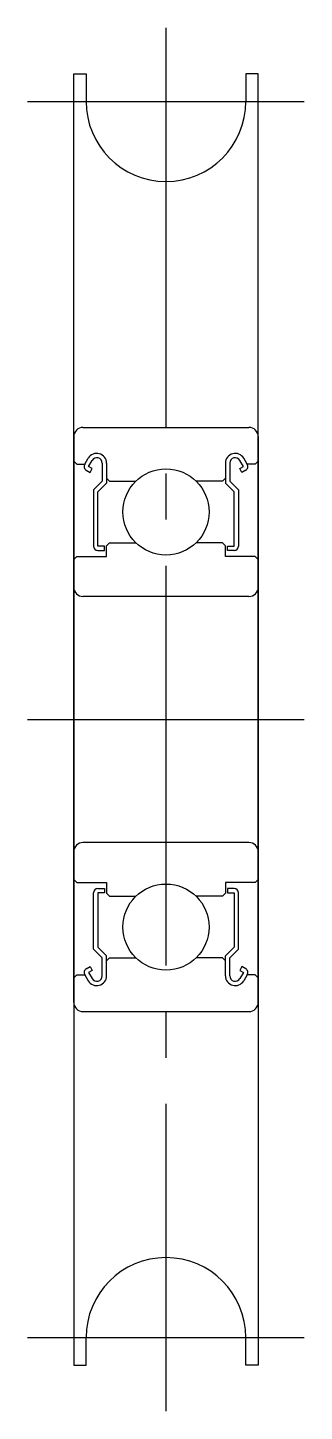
# Model space of a CAD drawing. Extents: x 103.7 to 160.5, y 127.1 to 192.
# Drawn here: x 151.55 to 160.55, y 147 to 192 of the extents above; entities outside this region: 2.
import ezdxf

# ---------------------------------------------------------------- set-up
doc = ezdxf.new("R2010")
doc.units = 0
doc.linetypes.add('CENTER', pattern=[17.5, 13, -1.5, 1.5, -1.5])
doc.layers.get('0').update_dxf_attribs({"linetype": 'CONTINUOUS'})
doc.layers.add('CENTER', color=1, linetype='CENTER')
doc.styles.get("Standard").update_dxf_attribs({"font": 'txt.shx', "bigfont": '@extfont2.shx'})

msp = doc.modelspace()

# ---------------------------------------------------------------- linework, layer by layer
at = {"color": 7, "linetype": 'CONTINUOUS'}
for p, q in [((153.047, 169.499), (153.047, 190.499)), ((153.047, 190.499), (153.447, 190.499)), ((153.447, 190.499), (153.447, 189.599)), ((158.647, 190.499), (158.647, 189.599)), ((159.047, 190.499), (158.647, 190.499)), ((159.047, 169.499), (159.047, 190.499)), ((153.047, 178.699), (153.047, 169.499)), ((153.347, 178.999), (158.747, 178.999)), ((159.047, 178.699), (159.047, 169.499)), ((153.047, 177.899), (153.147, 177.799)), ((153.147, 177.799), (153.403, 177.799)), ((153.403, 177.799), (153.519, 177.995)), ((153.526, 177.728), (153.642, 177.924)), ((153.972, 177.836), (153.972, 177.249)), ((154.114, 177.836), (154.114, 177.19)), ((157.981, 177.836), (157.981, 177.19)), ((158.123, 177.836), (158.123, 177.249)), ((158.568, 177.728), (158.452, 177.924)), ((158.692, 177.799), (158.576, 177.995)), ((158.947, 177.799), (158.692, 177.799)), ((159.047, 177.899), (158.947, 177.799)), ((153.455, 177.605), (153.578, 177.534)), ((153.649, 177.657), (153.526, 177.728)), ((153.578, 177.534), (153.649, 177.657)), ((154.114, 177.349), (154.214, 177.249)), ((157.981, 177.349), (157.881, 177.249)), ((158.445, 177.657), (158.568, 177.728)), ((158.516, 177.534), (158.445, 177.657)), ((158.64, 177.605), (158.516, 177.534)), ((153.972, 177.249), (153.687, 176.965)), ((153.687, 176.965), (153.687, 175.141)), ((154.114, 177.19), (153.829, 176.906)), ((153.829, 175.141), (153.829, 176.906)), ((154.214, 177.249), (155.067, 177.249)), ((157.881, 177.249), (157.027, 177.249)), ((157.981, 177.19), (158.265, 176.906)), ((158.123, 177.249), (158.407, 176.965)), ((158.265, 175.141), (158.265, 176.906)), ((158.407, 176.965), (158.407, 175.141)), ((159.047, 176.399), (159.047, 176.399)), ((154.043, 175.141), (153.829, 175.141)), ((154.043, 174.999), (154.043, 175.141)), ((154.114, 175.149), (154.214, 175.249)), ((154.114, 174.799), (154.114, 175.149)), ((154.214, 175.249), (155.067, 175.249)), ((157.881, 175.249), (157.027, 175.249)), ((157.981, 175.149), (157.881, 175.249)), ((157.981, 174.799), (157.981, 175.149)), ((158.052, 174.999), (158.052, 175.141)), ((158.052, 175.141), (158.265, 175.141)), ((153.047, 174.699), (153.147, 174.799)), ((153.147, 174.799), (154.114, 174.799)), ((153.829, 174.999), (154.043, 174.999)), ((158.947, 174.799), (157.981, 174.799)), ((158.265, 174.999), (158.052, 174.999)), ((159.047, 174.699), (158.947, 174.799)), ((159.047, 174.099), (159.047, 174.099)), ((158.747, 173.499), (153.347, 173.499)), ((153.047, 169.499), (153.047, 148.499)), ((153.047, 160.299), (153.047, 169.499)), ((159.047, 169.499), (159.047, 148.499)), ((159.047, 160.299), (159.047, 169.499)), ((158.747, 165.499), (153.347, 165.499)), ((153.047, 164.299), (153.147, 164.199)), ((159.047, 164.299), (158.947, 164.199)), ((153.147, 164.199), (154.114, 164.199)), ((153.687, 162.034), (153.687, 163.857)), ((153.829, 163.999), (154.043, 163.999)), ((154.043, 163.857), (153.829, 163.857)), ((153.829, 163.857), (153.829, 162.092)), ((154.043, 163.999), (154.043, 163.857)), ((154.114, 164.199), (154.114, 163.849)), ((154.114, 163.849), (154.214, 163.749)), ((157.981, 163.849), (157.881, 163.749)), ((158.947, 164.199), (157.981, 164.199)), ((157.981, 164.199), (157.981, 163.849)), ((158.265, 163.999), (158.052, 163.999)), ((158.052, 163.999), (158.052, 163.857)), ((158.052, 163.857), (158.265, 163.857)), ((158.265, 163.857), (158.265, 162.092)), ((158.407, 162.034), (158.407, 163.857)), ((154.214, 163.749), (155.067, 163.749)), ((157.881, 163.749), (157.027, 163.749)), ((153.972, 161.749), (153.687, 162.034)), ((154.114, 161.808), (153.829, 162.092)), ((157.981, 161.808), (158.265, 162.092)), ((158.123, 161.749), (158.407, 162.034)), ((153.972, 161.162), (153.972, 161.749)), ((154.114, 161.162), (154.114, 161.808)), ((154.114, 161.649), (154.214, 161.749)), ((154.214, 161.749), (155.067, 161.749)), ((157.881, 161.749), (157.027, 161.749)), ((157.981, 161.649), (157.881, 161.749)), ((157.981, 161.162), (157.981, 161.808)), ((158.123, 161.162), (158.123, 161.749)), ((153.047, 161.099), (153.147, 161.199)), ((153.147, 161.199), (153.403, 161.199)), ((153.403, 161.199), (153.519, 161.003)), ((153.455, 161.393), (153.578, 161.465)), ((153.649, 161.341), (153.526, 161.27)), ((153.526, 161.27), (153.642, 161.074)), ((153.578, 161.465), (153.649, 161.341)), ((158.516, 161.465), (158.445, 161.341)), ((158.445, 161.341), (158.568, 161.27)), ((158.568, 161.27), (158.452, 161.074)), ((158.64, 161.393), (158.516, 161.465)), ((158.692, 161.199), (158.576, 161.003)), ((158.947, 161.199), (158.692, 161.199)), ((159.047, 161.099), (158.947, 161.199)), ((153.347, 159.999), (158.747, 159.999)), ((153.447, 148.499), (153.447, 149.399)), ((158.647, 148.499), (158.647, 149.399)), ((153.047, 148.499), (153.447, 148.499)), ((159.047, 148.499), (158.647, 148.499))]:
    msp.add_line(p, q, dxfattribs=at)
for centre in [(156.047, 176.249), (156.047, 162.749)]:
    msp.add_circle(centre, 1.4, dxfattribs=at)
for centre, radius, start, end in [((156.047, 189.599), 2.6, 180, 0), ((153.347, 178.699), 0.3, 90, 180), ((158.747, 178.699), 0.3, 0, 90), ((153.526, 177.728), 0.142, 149.9903, 240.0019), ((153.795, 177.836), 0.319, 0, 150.0003), ((153.795, 177.836), 0.177, 0, 150.0032), ((158.299, 177.836), 0.319, 29.9997, 180), ((158.299, 177.836), 0.177, 29.9968, 180), ((158.568, 177.728), 0.142, 299.9981, 30.0097), ((153.829, 175.141), 0.142, 180.0001, 270), ((158.265, 175.141), 0.142, 270, 359.9999), ((153.347, 173.799), 0.3, 180, 270), ((158.747, 173.799), 0.3, 270, 0), ((153.347, 165.199), 0.3, 90, 180), ((158.747, 165.199), 0.3, 0, 90), ((153.829, 163.857), 0.142, 90, 179.9999), ((158.265, 163.857), 0.142, 0.0001, 90), ((153.526, 161.27), 0.142, 119.9981, 210.0097), ((153.795, 161.162), 0.319, 209.9997, 0), ((153.795, 161.162), 0.177, 209.9968, 0), ((158.299, 161.162), 0.319, 180, 330.0003), ((158.299, 161.162), 0.177, 180, 330.0032), ((158.568, 161.27), 0.142, 329.9903, 60.0019), ((153.347, 160.299), 0.3, 180, 270), ((158.747, 160.299), 0.3, 270, 0), ((156.047, 149.399), 2.6, 0, 180)]:
    msp.add_arc(centre, radius, start, end, dxfattribs=at)
at = {"layer": 'CENTER', "color": 1, "linetype": 'CENTER'}
for p, q in [((156.047, 191.999), (156.047, 146.999)), ((151.547, 189.599), (160.547, 189.599)), ((151.547, 169.499), (160.547, 169.499)), ((151.547, 149.399), (160.547, 149.399))]:
    msp.add_line(p, q, dxfattribs=at)

# ---------------------------------------------------------------- texts
at = {"color": 7, "linetype": 'CONTINUOUS'}
for p in [(103.394, 137.07), (103.394, 127.07)]:
    msp.add_text('MBF40-2.6', height=2, dxfattribs=at).set_placement(p)

doc.saveas('drawing.dxf')
